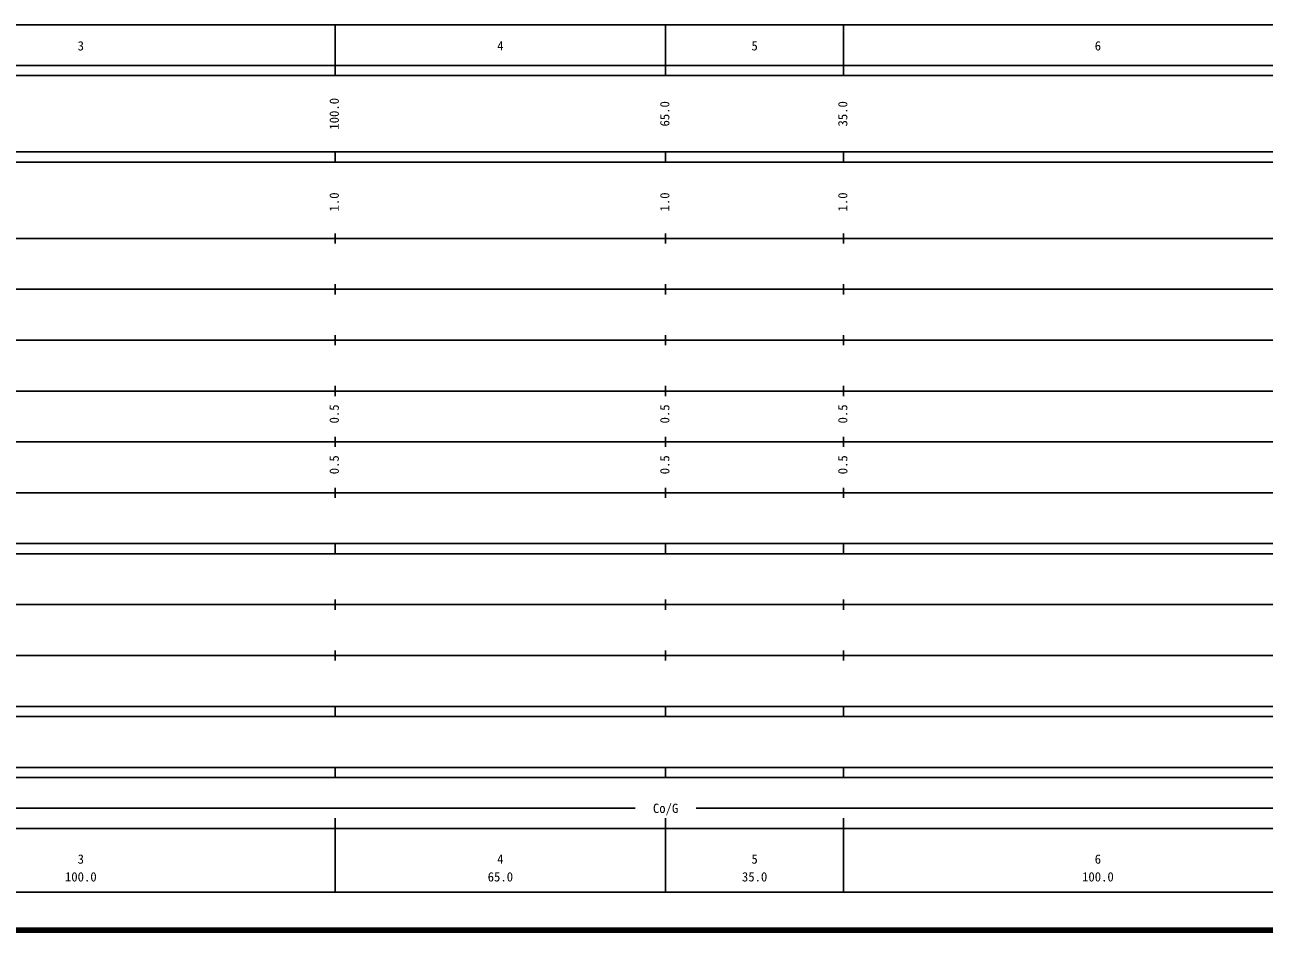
# Model space of a CAD drawing. Units: millimetres on the paper, enlarged 1000 times. Extents: x 40000 to 680000, y 20000 to 380000.
# Drawn here: x 306983 to 550704, y 20000 to 198000 of the extents above; entities that cross this region are included whole.
import ezdxf
from ezdxf.enums import TextEntityAlignment as Align

# ---------------------------------------------------------------- set-up
doc = ezdxf.new("R2010")
doc.units = ezdxf.units.MM
doc.header["$LTSCALE"] = 1000
doc.layers.add('M-BGD-EXST', color=7, linetype='Continuous', lineweight=25)
doc.layers.add('M-TTL', color=2, linetype='Continuous', lineweight=140)
doc.styles.add('ＭＳ ゴシック', font='')
doc.styles.get('ＭＳ ゴシック').set_extended_font_data('MS Gothic')

msp = doc.modelspace()

# ---------------------------------------------------------------- linework, layer by layer
at = {"layer": 'M-BGD-EXST'}
for p, q in [((68000, 198000), (579000, 198000)), ((368000, 188000), (368000, 198000)), ((433000, 188000), (433000, 198000)), ((468000, 188000), (468000, 198000)), ((40000, 190000), (579000, 190000)), ((40000, 188000), (579000, 188000)), ((40000, 173000), (579000, 173000)), ((40000, 171000), (579000, 171000)), ((368000, 171000), (368000, 173000)), ((433000, 171000), (433000, 173000)), ((468000, 171000), (468000, 173000)), ((40000, 156000), (579000, 156000)), ((368000, 155000), (368000, 157000)), ((433000, 155000), (433000, 157000)), ((468000, 155000), (468000, 157000)), ((368000, 145000), (368000, 147000)), ((433000, 145000), (433000, 147000)), ((468000, 145000), (468000, 147000)), ((46000, 146000), (579000, 146000)), ((368000, 135000), (368000, 137000)), ((433000, 135000), (433000, 137000)), ((468000, 135000), (468000, 137000)), ((52000, 136000), (579000, 136000)), ((368000, 125000), (368000, 127000)), ((433000, 125000), (433000, 127000)), ((468000, 125000), (468000, 127000)), ((46000, 126000), (579000, 126000)), ((368000, 115000), (368000, 117000)), ((433000, 115000), (433000, 117000)), ((468000, 115000), (468000, 117000)), ((52000, 116000), (579000, 116000)), ((46000, 106000), (579000, 106000)), ((368000, 105000), (368000, 107000)), ((433000, 105000), (433000, 107000)), ((468000, 105000), (468000, 107000)), ((40000, 96000), (579000, 96000)), ((368000, 94000), (368000, 96000)), ((433000, 94000), (433000, 96000)), ((468000, 94000), (468000, 96000)), ((40000, 94000), (579000, 94000)), ((49000, 84000), (579000, 84000)), ((368000, 83000), (368000, 85000)), ((433000, 83000), (433000, 85000)), ((468000, 83000), (468000, 85000)), ((40000, 74000), (579000, 74000)), ((368000, 73000), (368000, 75000)), ((433000, 73000), (433000, 75000)), ((468000, 73000), (468000, 75000)), ((40000, 64000), (579000, 64000)), ((368000, 62000), (368000, 64000)), ((433000, 62000), (433000, 64000)), ((468000, 62000), (468000, 64000)), ((40000, 62000), (579000, 62000)), ((40000, 52000), (579000, 52000)), ((368000, 50000), (368000, 52000)), ((433000, 50000), (433000, 52000)), ((468000, 50000), (468000, 52000)), ((40000, 50000), (579000, 50000)), ((71000, 44000), (427000, 44000)), ((439000, 44000), (566500, 44000)), ((368000, 27500), (368000, 42000)), ((433000, 27500), (433000, 42000)), ((468000, 27500), (468000, 42000)), ((40000, 40000), (579000, 40000)), ((68000, 27500), (579000, 27500))]:
    msp.add_line(p, q, dxfattribs=at)
at = {"layer": 'M-TTL'}
msp.add_line((40000, 20000), (680000, 20000), dxfattribs=at)

# ---------------------------------------------------------------- texts
at = {"layer": 'M-BGD-EXST', "style": 'ＭＳ ゴシック'}
for s, p in [('3', (318000, 192405)), ('4', (400500, 192405)), ('5', (450500, 192405)), ('6', (518000, 192405)), ('Co/G', (433000, 42500)), ('3', (318000, 32523)), ('4', (400500, 32523)), ('5', (450500, 32523)), ('6', (518000, 32523)), ('100.0', (318000, 29033)), ('65.0', (400500, 29033)), ('35.0', (450500, 29033)), ('100.0', (518000, 29033))]:
    msp.add_text(s, height=1833, dxfattribs=at).set_placement(p, align=Align.BOTTOM_CENTER)
for s, p in [('100.0', (369286, 180500)), ('65.0', (434286, 180500)), ('35.0', (469286, 180500)), ('1.0', (369286, 163174)), ('1.0', (434286, 163174)), ('1.0', (469286, 163174)), ('0.5', (369286, 121500)), ('0.5', (434286, 121500)), ('0.5', (469286, 121500)), ('0.5', (369286, 111500)), ('0.5', (434286, 111500)), ('0.5', (469286, 111500))]:
    msp.add_text(s, height=1833, rotation=90, dxfattribs=at).set_placement(p, align=Align.BOTTOM_CENTER)

doc.saveas('drawing.dxf')
